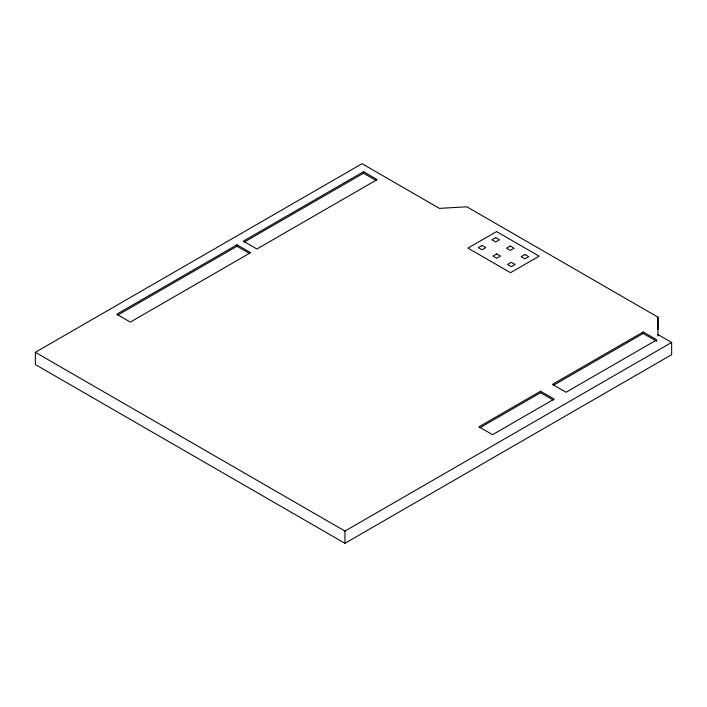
<?xml version="1.0" encoding="UTF-8"?>
<svg xmlns="http://www.w3.org/2000/svg" width="707" height="707" viewBox="0 0 707 707"><rect width="100%" height="100%" fill="white"/><g stroke="black" fill="none" stroke-linecap="round" stroke-linejoin="round"><path stroke-width="1.06" d="M657.978 334.552L671.65 342.444L671.65 354.684L344.954 543.303L35.35 364.556L35.35 352.316L362.046 163.697L439.427 208.379L466.832 206.806L657.925 317.134L657.943 335.905M236.986 244.799L116.735 314.226L130.344 322.083L250.596 252.655L236.986 244.799L236.986 246.266L117.689 315.145M363.548 171.721L243.296 241.149L256.915 249.005L377.158 179.587L363.548 171.721L363.548 173.197L244.251 242.068M540.563 391.236L478.939 426.825L492.549 434.681L554.182 399.102L540.563 391.236L540.563 392.712L479.885 427.744M643.211 331.981L552.441 384.387L566.051 392.244L656.821 339.837L643.211 331.981L643.211 333.448L553.395 385.306M35.35 352.316L344.954 531.063L671.65 342.444M643.211 333.448L656.821 341.313M363.548 173.197L376.257 180.532M540.563 392.712L553.272 400.047M236.986 246.266L249.686 253.601M657.925 317.134L657.925 329.374M344.954 531.063L344.954 543.303M496.544 231.587L467.928 248.104L510.507 272.69L539.123 256.164L496.544 231.587M482.094 245.444L478.33 247.618L482.094 249.792L485.859 247.618L482.094 245.444M495.704 237.587L491.939 239.761L495.704 241.935L499.469 239.761L495.704 237.587M496.721 253.893L492.956 256.067L496.721 258.241L500.485 256.067L496.721 253.893M510.33 246.036L506.566 248.21L510.33 250.384L514.095 248.21L510.33 246.036M511.347 262.332L507.582 264.506L511.347 266.68L515.111 264.506L511.347 262.332M524.956 254.476L521.192 256.65L524.956 258.824L528.721 256.65L524.956 254.476"/></g></svg>
